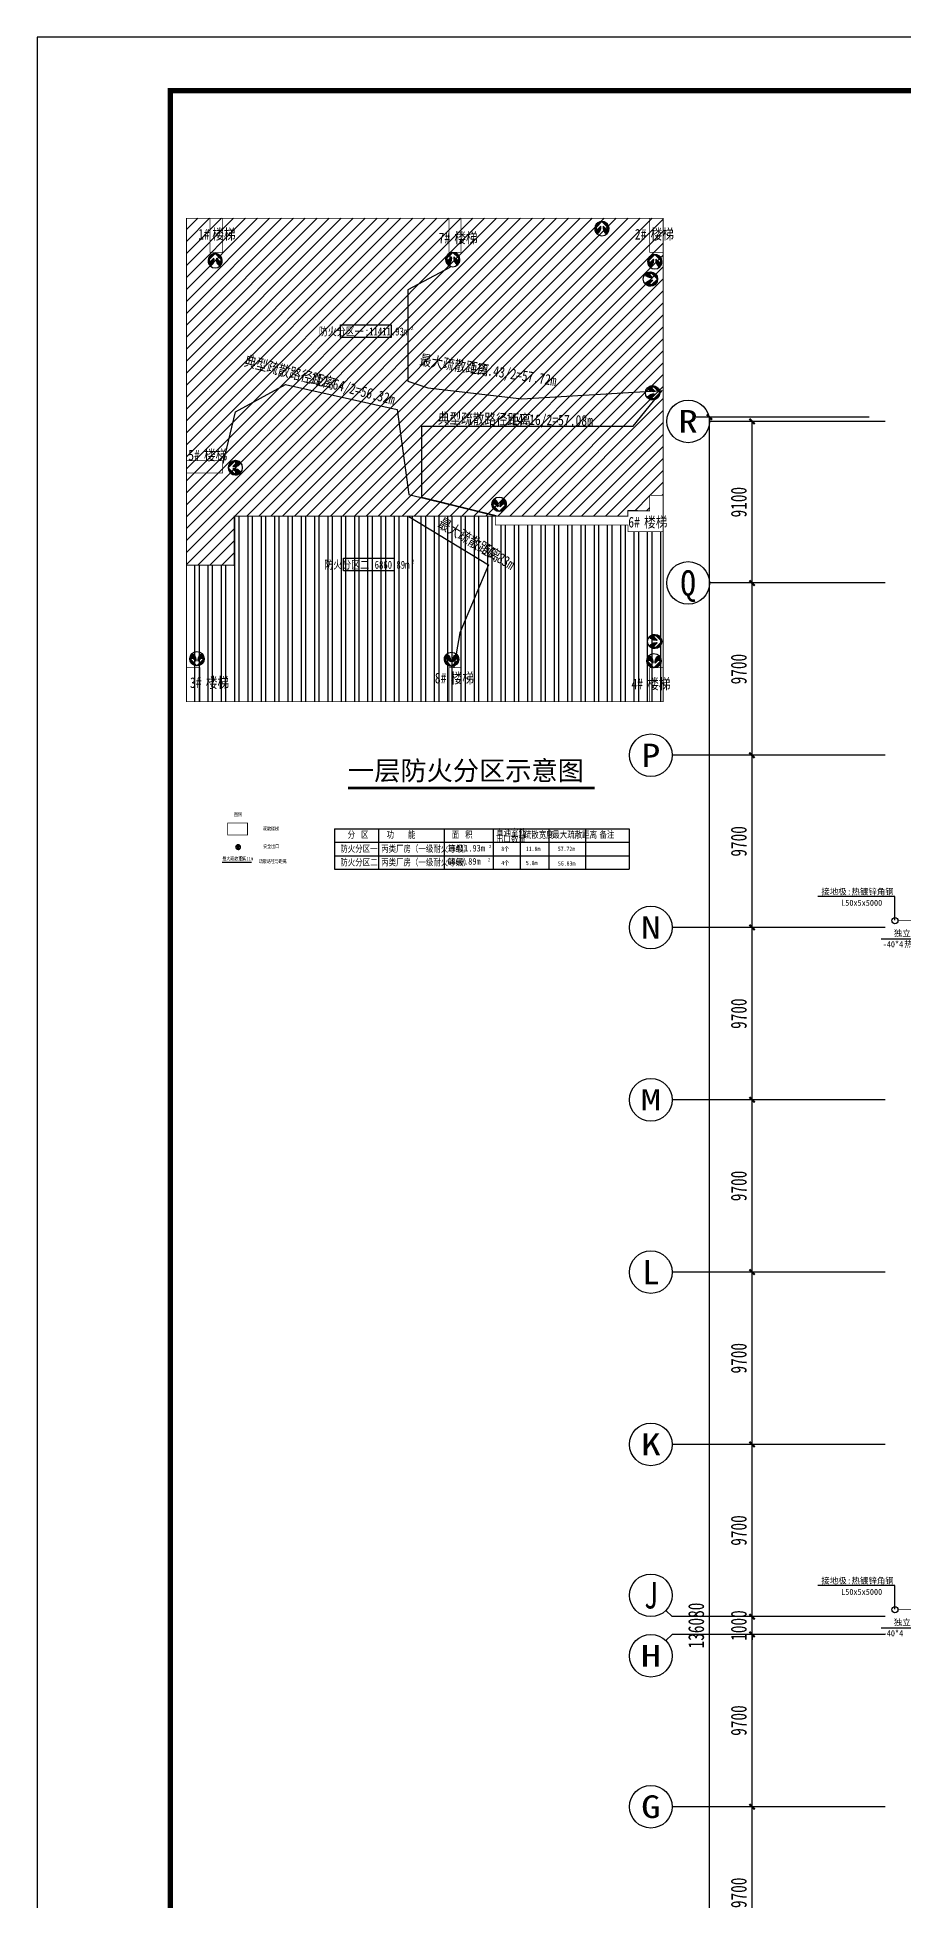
# Model space of a CAD drawing. Header units: millimetres. Extents: x -633009578 to 5705885, y -633235091 to 2571734.
# Drawn here: x 2725055 to 2773864, y 2112540 to 2217460 of the extents above; entities that cross this region are included whole.
import ezdxf
from ezdxf.enums import TextEntityAlignment as Align

# ---------------------------------------------------------------- set-up
doc = ezdxf.new("R2010")
doc.units = ezdxf.units.MM
doc.header["$LTSCALE"] = 1000
doc.header["$MEASUREMENT"] = 0
doc.linetypes.add('DASH', pattern=[0.35, 0.25, -0.1])
doc.layers.get('0').update_dxf_attribs({"color": 9})
for name, color, linetype in [('3T_WOOD', 21, 'Continuous'), ('A-AREA(分区)', 251, 'Continuous'), ('A-AREA(房间)', 247, 'Continuous'), ('A-DI-N(图名)', 6, 'Continuous'), ('A-HATH(填充)', 8, 'Continuous'), ('A-OTHER(其它)', 192, 'Continuous'), ('A-TEXT(房间)', 243, 'Continuous'), ('AXIS_TEXT', 7, 'Continuous'), ('C-AXIS(轴号)', 3, 'Continuous'), ('C-TAB(表格)', 7, 'Continuous'), ('PUB_TEXT', 7, 'Continuous'), ('分区', 230, 'Continuous'), ('标注', 4, 'Continuous'), ('电-弱电平面-箭头', 3, 'Continuous'), ('电-强电平面-线缆', 3, 'Continuous'), ('设备-箱柜', 3, 'Continuous'), ('院图签、封面151013$0$PUB_TITLE', 153, 'Continuous'), ('院图签、封面151013$0$图签文字', 4, 'Continuous')]:
    doc.layers.add(name, color=color, linetype=linetype)
doc.styles.add('_TCH_AXIS', font='simhei.ttf', dxfattribs={"bigfont": 'GBCBIG'})
doc.styles.add('_TCH_DIM_T3', font='simhei.ttf', dxfattribs={"width": 0.707, "bigfont": 'GBCBIG'})
doc.styles.add('COMPLEX', font='simhei.ttf')
doc.styles.add('ELEC-DIM', font='simhei.ttf')
doc.styles.add('IDQSTYLE', font='simhei.ttf', dxfattribs={"width": 0.707, "bigfont": 'hztxt.shx'})
doc.styles.get("Standard").update_dxf_attribs({"font": 'simhei.ttf', "bigfont": 'hztxt.shx'})
doc.styles.add('TXT', font='simhei.ttf', dxfattribs={"width": 0.8, "bigfont": 'hztxt.shx'})
doc.styles.add('院图签、封面151013$0$-宋体', font='simhei.ttf', dxfattribs={"width": 0.8})
doc.styles.add('黑体', font='simhei.ttf', dxfattribs={"width": 0.8})
doc.dimstyles.new('_TCH_ARCH&&300', dxfattribs={"dimtxt": 892.5, "dimasz": 300, "dimexe": 750, "dimexo": 900, "dimgap": 300, "dimtad": 1, "dimdec": 0, "dimzin": 0, "dimdsep": 46, "dimtxsty": '_TCH_DIM_T3', "dimblk": 'ARCHTICK', "dimcen": 0.09, "dimclrt": 7, "dimazin": 2, "dimtfac": 1, "dimtdec": 0, "dimtix": 1, "dimtmove": 2, "dimatfit": 3, "dimfxl": 1, "dimtolj": 1, "dimtzin": 0, "dimarcsym": 0})

# ---------------------------------------------------------------- blocks, each defined once
blk = doc.blocks.new('建筑图框_A1')
at = {"layer": '院图签、封面151013$0$PUB_TITLE'}
blk.add_lwpolyline([(0, 0), (84100, 0), (84100, 59400), (0, 59400)], close=True, dxfattribs=at)
at = {"layer": '院图签、封面151013$0$PUB_TITLE', "const_width": 100}
blk.add_lwpolyline([(2500, 1000), (83100, 1000), (83100, 58400), (2500, 58400)], close=True, dxfattribs=at)
at = {"layer": '院图签、封面151013$0$图签文字', "color": 6, "style": '院图签、封面151013$0$-宋体'}
for tag, height, width, p in [('工程主持人', 400, 0.7999999999883585, (79990.91196859907, 29505.93707200652)), ('审定', 400, 0.7999999999883585, (79990.91196859907, 28705.93707200605)), ('审核', 400, 0.7999999999883585, (79990.91196859907, 27905.93707200559)), ('专业负责人', 400, 0.7999999999883585, (79990.91196859907, 27105.93707200512)), ('校对', 400, 0.7999999999883585, (79990.91196859907, 26305.93707200466)), ('设计', 400, 0.7999999999883585, (79990.91196859907, 25505.93707200419)), ('方案设计人', 400, 0.7999999999883585, (79990.91196859907, 24706.79438478127)), ('工程编号', 300, 0.7000000000116415, (81000.00416498398, 8700.424278954277)), ('版次', 300, 0.7000000000116415, (78738.08139540046, 3005.726258059498)), ('日期', 300, 0.7000000000116415, (82038.0813954557, 3000.226258123759)), ('图号', 200, 0.7000000000116415, (82538.08139542397, 2400.075247410685)), ('比例', 300, 0.7000000000116415, (78738.08139537089, 2200.188802679535)), ('图号_X施', 300, 0.7000000000116415, (81538.08139540977, 2200.188802651362)), ('图号_总数', 200, 0.7000000000116415, (82538.08139541186, 2000.075247410219))]:
    blk.add_attdef(tag, text='', height=height, dxfattribs=dict(at, width=width)).set_placement(p, align=Align.MIDDLE_CENTER)
at = {"layer": '院图签、封面151013$0$图签文字', "color": 6, "style": '院图签、封面151013$0$-宋体', "width": 0.7}
for tag, p in [('建设单位_001', (80935.88661794258, 7446.21079580821)), ('工程名称_001', (80933.52706738078, 6045.368099178996)), ('图名_001', (79742.88288308708, 4059.656552180292))]:
    blk.add_attdef(tag, p, '', height=300, dxfattribs=at)
blk = doc.blocks.new('ggdfgd')
at = {"layer": '分区'}
h = blk.add_hatch(color=256, dxfattribs=at)
edge = h.paths.add_edge_path()
edge.add_line((33.42161406727973, -1342.641215606694), (-502.0778891769587, -833.1540068831091))
edge.add_ellipse((-424.9313361112727, -752.068739949711), major_axis=(111.8868166521416, 2.785109573527767), ratio=0.9999995679283145, start_angle=44.99995804326642, end_angle=225.000003320747, ccw=False)
edge.add_line((-347.7847189686727, -670.9835339806887), (-89.12781353772152, -917.0759840516112))
edge.add_ellipse((-848.4327538338257, -827.4549616821023), major_axis=(764.3388920691665, 19.02597968714203), ratio=0.9999995826583313, start_angle=-8.157416234186226, end_angle=24.12322190865787)
edge.add_ellipse((-848.4328514694353, -827.4549924137973), major_axis=(764.3389967158041, 19.02584821311577), ratio=0.9999995826579647, start_angle=24.12323087539259, end_angle=56.40386474260536)
edge.add_ellipse((16.71092750964453, -671.3206042531674), major_axis=(671.3208912339912, 16.71070518071409), ratio=0.9999995826579541, start_angle=131.5827235885965, end_angle=269.9999990057833)
h = blk.add_hatch(color=256, dxfattribs=at)
edge = h.paths.add_edge_path()
edge.add_line((33.42161406727973, -1342.641215606694), (542.9090512107941, -807.1419296868698))
edge.add_ellipse((461.823752791679, -729.995409714451), major_axis=(111.8868484917712, 2.785144144515262), ratio=0.9999989837684868, start_angle=-45.00003207281153, end_angle=135.0000132047005)
edge.add_line((380.7383934081299, -652.8489538189751), (134.6458330058959, -911.5057542779978))
edge.add_ellipse((888.5514135407866, -784.2175158307509), major_axis=(764.3388891474847, 19.02609706254118), ratio=0.9999995826579187, start_angle=155.8767896473703, end_angle=188.1574277902243, ccw=False)
edge.add_ellipse((888.5515125844395, -784.2175416666578), major_axis=(764.3389801267473, 19.02651464758378), ratio=0.9999995826579989, start_angle=123.5961257442772, end_angle=155.8767596114903, ccw=False)
edge.add_ellipse((16.71093831962207, -671.3206039840734), major_axis=(671.3208909680704, 16.71071586523381), ratio=0.9999995826579063, start_angle=269.9999971712751, end_angle=408.4172725884514, ccw=False)
for p, q in [((33.42161406727973, -1342.641215606694), (-502.0778891769587, -833.1540068831091)), ((-347.7847189686727, -670.9835339806887), (-89.12781353772152, -917.0759840516112)), ((33.42161406727973, -1342.641215606694), (542.9090512107941, -807.1419296868698)), ((33.42161406727973, -1342.641215606694), (33.42161406727973, -1342.641215606694)), ((33.42161406727973, -1342.641215606694), (33.42161406727973, -1342.641215606694)), ((380.7383934081299, -652.8489538189751), (134.6458330058958, -911.5057542779978))]:
    blk.add_line(p, q, dxfattribs=at)
blk.add_ellipse((16.71093292837031, -671.3206046696723), major_axis=(671.3208910241601, 16.71094005648423), ratio=0.9999995734461794, start_param=-1.570785924926497, end_param=4.712399382253089, dxfattribs=at)
at = {"layer": '分区', "extrusion": (0, 0, -1)}
for centre, major_axis, ratio, start_param, end_param in [((16.71092750964453, -671.3206042531674), (671.3208912329908, 16.7107052209004), 0.9999995826579541, 1.570796344207114, 3.986633541876832), ((-424.9313361112727, -752.068739949711), (111.8868166521416, 2.785109573527767), 0.9999995679283145, 2.356194432234376, 5.497787876065284), ((-848.4327538338257, -827.4549616821023), (764.338892065417, 19.0259798379542), 0.9999995826583302, -0.4210296482980007, 0.1423737719394969), ((16.71093831962207, -671.3206039840734), (671.3208909680747, 16.71071586523389), 0.9999995826579063, -0.8450408215040746, 1.57079637616546), ((461.823752791679, -729.995409714451), (111.886848494312, 2.785144141771557), 0.999998983724318, 3.926990586518754, 7.068584030350209)]:
    blk.add_ellipse(centre, major_axis=major_axis, ratio=ratio, start_param=start_param, end_param=end_param, dxfattribs=at)
at = {"layer": '分区', "extrusion": (0, 0, -0.9999999999999999)}
for centre, major_axis, ratio, start_param, end_param in [((-848.4328514694353, -827.4549924137973), (764.3389967123031, 19.02584835392029), 0.9999995826579647, -0.9844331504237904, -0.4210298048101375), ((888.5514135407866, -784.2175158307509), (764.3388891474827, 19.02609706254113), 0.9999995826579186, 2.999218680156694, 3.562622100394364), ((888.5515125844395, -784.2175416666578), (764.3389801267261, 19.02651464758323), 0.9999995826579989, 3.562622624619363, 4.126025970233022)]:
    blk.add_ellipse(centre, major_axis=major_axis, ratio=ratio, start_param=start_param, end_param=end_param, dxfattribs=at)
blk = doc.blocks.new('厂房九一层防火分区示意')
at = {"layer": 'A-HATH(填充)'}
h = blk.add_hatch(dxfattribs=at)
h.set_pattern_fill('ANSI31', color=256, scale=1500)
h.set_pattern_definition([(45, (-2537822.560577173, -1518110.335991255), (-1683.798022700466, 1683.798022700466), [])])
h.paths.add_polyline_path([(134279.9999999907, -77984.99999999884), (130469.9999996508, -77984.99999999884), (130469.9999996508, -82340.00000006263), (124340, -82340.00000006263), (124340, -83839.99999999907), (13434.99999972386, -83839.99999999464), (13434.99999972386, -97639.9999999993), (0, -97639.99999999907), (0, 0), (134280, 0)])
h = blk.add_hatch(dxfattribs=at)
h.set_pattern_fill('金属', color=256, scale=1500, angle=45)
h.set_pattern_definition([(90, (-2537822.560577173, -1518110.335991255), (-3750, 4.547473508864641e-13), []), (90, (-2536572.56057927, -1516860.335993353), (-3750, 4.547473508864641e-13), [])])
h.paths.add_polyline_path([(134280, -88194.99999996088), (124339.9999999988, -88194.99999996065), (124339.9999999988, -86339.9999999993), (87039.9999999986, -86339.9999999993), (87039.99999999884, -83839.99999999744), (13434.99999972386, -83839.99999999464), (13434.99999972386, -97639.9999999993), (0, -97639.99999999907), (0, -136080.0000000002), (134280, -136080.0000000002)])
for points in [[(74170.00000020582, -9714.999999920605), (74169.99999939464, -13860.00000006775), (62382.70507078385, -20127.03495864617), (62382.70507078385, -45835.91602027253), (67990, -47765.00000000093), (94459.54918223154, -50862.01183597092), (134040, -48515.00000000093)], [(10314.99999999069, -68989.97022231598), (13817.29591029789, -54455.26183593925), (27920.91286363173, -46775.6660202404), (59315.10507078376, -53795.01183593599), (62627.7136947806, -77795.45599229587), (87160.00000002235, -83720.0000000461)], [(87260.00000023283, -83720.0000000461), (66290, -78615.00000000093), (66290, -58557.29555959557), (125845.64204669, -58557.29555962351), (134040, -48515.00000000093)], [(62629.9999999688, -83959.99999999627), (85064.99999972107, -97519.99999999371), (76964.9999999972, -116664.9999999988), (75365.00000022957, -126364.9999999956)]]:
    blk.add_lwpolyline(points)
at = {"layer": 'A-AREA(分区)', "color": 6, "const_width": 250}
blk.add_lwpolyline([(134279.9999999907, -77984.99999999884), (130469.9999996508, -77984.99999999884), (130469.9999996508, -82340.00000006263), (124340, -82340.00000006263), (124340, -83839.99999999907), (13434.99999972386, -83839.99999999464), (13434.99999972386, -97639.9999999993), (0, -97639.99999999907), (0, 0), (134280, 0), (134280, -77984.99999999884)], dxfattribs=at)
at = {"layer": 'A-AREA(分区)', "color": 4, "const_width": 250}
blk.add_lwpolyline([(134280, -77984.99999999884), (134280, -136080.0000000002), (0, -136080.0000000002), (0, -97639.99999999907), (13434.99999972386, -97639.9999999993), (13434.99999972386, -83839.99999999464), (124340, -83839.99999999907), (124340, -82340.00000006263), (130469.9999996508, -82340.00000006263), (130469.9999996508, -77984.99999999884), (134279.9999999907, -77984.99999999884)], dxfattribs=at)
at = {"layer": 'A-AREA(房间)'}
for points in [[(43382.08480627369, -29971.81463288376), (57652.70980627369, -29971.81463288376), (57652.70980627369, -33536.18963288376), (43382.08480627369, -33536.18963288376)], [(44283.77889058599, -95645.00565100228), (58554.40389058599, -95645.00565100228), (58554.40389058599, -99209.38065100228), (44283.77889058599, -99209.38065100228)]]:
    blk.add_lwpolyline(points, close=True, dxfattribs=at)
at = {"layer": 'A-OTHER(其它)', "color": 1, "linetype": 'DASH', "const_width": 200}
for points in [[(6670.000000051688, -9594.99999983958), (10194.99999991106, -9594.99999983958), (10194.99999991106, 0), (6670.000000051688, 0)], [(77339.9999999986, 0), (73950.00000005635, 0), (73950.00000005635, -9594.999999942956), (77339.9999999986, -9594.999999942956)], [(130469.9999999986, -9594.999999999767), (134280, -9594.999999999767), (134280, 0), (130469.9999999986, 0)], [(10195.00000005448, -68260.0000000929), (0, -68260.0000000929), (0, -71710.00000025565), (10195.00000005448, -71710.00000025565)], [(134279.9999999981, -77984.9999999986), (130469.9999996494, -77984.9999999986), (130469.9999996498, -82340.00000006217), (124339.9999999986, -82339.99999999907), (124339.9999999832, -83839.99999999488), (87039.9999999986, -83839.99999999488), (87039.9999999986, -86339.9999999993), (124339.9999999986, -86339.9999999993), (124339.9999999986, -88194.99999996065), (134280.0000000079, -88194.99999996065)], [(3809.999999945518, -126484.9999998566), (0, -126484.9999998566), (0, -136080.0000000002), (3809.999999945518, -136080.0000000002)], [(73949.99999996135, -126484.9999999991), (77339.9999999986, -126484.9999999991), (77339.9999999986, -136080.0000000002), (73949.99999996135, -136080.0000000002)], [(130470.0000000037, -126484.9999999907), (134280, -126484.9999999907), (134280, -136080.0000000002), (130470.0000000037, -136080.0000000002)]]:
    blk.add_lwpolyline(points, close=True, dxfattribs=at)
at = {"layer": '标注', "zscale": 3}
for p, xscale, yscale, rotation in [((117028.5190922762, -4925.222130787093), -3.000000000000001, 3.000000000000001, 181.4289268429041), ((8100.35545624909, -13973.34018733981), -3.000000000000001, 3.000000000000001, 181.4289268429041), ((75027.51440767874, -13624.17136624083), -3.000000000000001, 3.000000000000001, 181.4289268429041), ((131921.0798406266, -14247.40613465011), -3.000000000000001, 3.000000000000001, 181.4289268429041), ((128671.1622431725, -17099.99179796223), 3, 3, 88.57107315709594), ((129266.3934862129, -49124.68081966974), 3, 3, 88.57107315709594), ((15833.64976907894, -70215.27758554649), -2.999999999999999, 2.999999999999998, 271.4289268429041), ((88073.96209911164, -78472.89174473472), 3, 3, 358.5710731570959), ((129872.7883834767, -119134.3491269902, -7.999915396794677e-09), 3, 3, 88.57107315709594), ((2981.794312996557, -121968.4549200975), 3, 3, 358.5710731570959), ((74690.89063424175, -122151.2007779486, -7.999915396794677e-09), 3, 3, 358.5710731570959), ((131692.4671046054, -122528.2742846285), 3, 3, 358.5710731570959)]:
    blk.add_blockref('ggdfgd', p, dxfattribs=dict(at, xscale=xscale, yscale=yscale, rotation=rotation))
at = {"layer": 'A-TEXT(房间)', "width": 0.8}
for s, height, style, p in [('1#', 3000, 'TXT', (3289.795163612365, -5972.474215929862)), ('楼梯', 3000, 'TXT', (7289.795163612365, -5972.474215929862)), ('7#', 3000, 'TXT', (71014.52500617546, -7031.515121256467)), ('楼梯', 3000, 'TXT', (75471.66786331832, -7031.515121256467)), ('2#', 3000, 'TXT', (126308.0610923855, -5983.384145867079)), ('楼梯', 3000, 'TXT', (130765.2039495284, -5983.384145867079)), ('防火分区一', 2253.164556962025, '黑体', (37281.11170500787, -32985.56463288376)), (':11411.93m', 2253.164556962025, '黑体', (50243.13702146357, -32985.56463288376)), ('2', 1126.582278481013, '黑体', (63205.16233791926, -31485.56463288376)), ('5#', 3000, 'TXT', (511.1516797192844, -68165.56883764919, 1714.166666666667)), ('楼梯', 3000, 'TXT', (4968.294536862142, -68165.56883764919, 1714.166666666667)), ('楼梯', 3000, 'TXT', (128919.0889529899, -87035.28700197022)), ('6#', 3000, 'TXT', (124461.946095847, -87035.28700197022)), ('防火分区二', 2253.164556962025, '黑体', (38830.90705514295, -98658.75565100228)), (':6860.89m', 2253.164556962025, '黑体', (51792.93237159865, -98658.75565100228)), ('2', 1126.582278481013, '黑体', (63458.75515640878, -97158.75565100228)), ('3#', 3000, 'TXT', (1021.07939862362, -132227.7580270213)), ('楼梯', 3000, 'TXT', (5478.222255766477, -132227.7580270213)), ('8#', 3000, 'TXT', (69981.9451339724, -130925.8405056978)), ('楼梯', 3000, 'TXT', (74439.08799111526, -130925.8405056978)), ('4#', 3000, 'TXT', (125330.2398353549, -132598.0837652469)), ('楼梯', 3000, 'TXT', (129787.3826924978, -132598.0837652469))]:
    blk.add_text(s, height=height, dxfattribs=dict(at, style=style)).set_placement(p)
at = {"layer": 'A-TEXT(房间)', "style": 'TXT', "width": 0.8}
for s, height, rotation, p in [('典型疏散路径距离', 3000, 345.2389351213995, (16068.4172897384, -41422.42804072204)), ('最大疏散距离', 3000, 351.1397274462112, (65553.21051806674, -41221.77665000376)), ('115.43/2=57.72m', 3000, 351.1397274462112, (79781.37388590958, -43439.74129759745)), ('112.64/2=56.32m', 3000, 345.2389351213995, (34634.75493810347, -46314.37104191305)), ('典型疏散路径距离', 2999.999999999999, 359.1666803380191, (70795.26210468703, -57796.67809804311)), ('114.16/2=57.08m', 2999.999999999999, 359.1666803380191, (89993.23142431711, -58075.91635212387)), ('最大疏散距离', 3000, 329.0964398788561, (70595.25248335922, -86650.56413503802, -7.999915396794677e-09)), ('56.83m', 3000, 329.0964398788561, (82950.92760779307, -94046.32590915204, -7.999915396794677e-09))]:
    blk.add_text(s, height=height, rotation=rotation, dxfattribs=at).set_placement(p)
blk = doc.blocks.new('_ArchTick')
at = {"color": 0, "linetype": 'ByBlock', "const_width": 0.4}
blk.add_lwpolyline([(-0.5, -0.5), (0.5, 0.5)], dxfattribs=at)
blk = doc.blocks.new('*D557')
at = {"layer": 'C-AXIS(轴号)', "color": 0, "lineweight": -2, "transparency": 16777216}
for p, q in [((1116040.598288333, 1518097.113137866), (1106290.598288333, 1518097.113137866)), ((1107040.598288333, 1382017.113137866), (1107040.598288333, 1518097.113137866)), ((1116040.598288333, 1382017.113137866), (1106290.598288333, 1382017.113137866))]:
    blk.add_line(p, q, dxfattribs=at)
at = {"layer": 'Defpoints', "color": 0, "transparency": 16777216}
for p in [(1107040.598288333, 1518097.113137866), (1116940.598288333, 1518097.113137866), (1116940.598288333, 1382017.113137866)]:
    blk.add_point(p, dxfattribs=at)
at = {"layer": 'C-AXIS(轴号)', "color": 0, "linetype": 'ByBlock', "lineweight": -2, "transparency": 16777216, "xscale": 300, "yscale": 300, "zscale": 300}
for p, rotation in [((1107040.598288333, 1518097.113137866), 90), ((1107040.598288333, 1382017.113137866), 270)]:
    blk.add_blockref('_ArchTick', p, dxfattribs=dict(at, rotation=rotation))
at = {"layer": 'C-AXIS(轴号)', "color": 7, "transparency": 16777216, "insert": (1106294.348288333, 1450057.113137866), "char_height": 892.5, "attachment_point": 5, "rotation": 90, "style": '_TCH_DIM_T3'}
blk.add_mtext('\\A1;136080', dxfattribs=at)
blk = doc.blocks.new('*D580')
at = {"layer": 'C-AXIS(轴号)', "color": 0, "lineweight": -2, "transparency": 16777216}
for p, q in [((1116040.598288357, 1439857.113137866), (1108690.598288357, 1439857.113137866)), ((1109440.598288357, 1430157.113137866), (1109440.598288357, 1439857.113137866)), ((1116040.598288357, 1430157.113137866), (1108690.598288357, 1430157.113137866))]:
    blk.add_line(p, q, dxfattribs=at)
at = {"layer": 'Defpoints', "color": 0, "transparency": 16777216}
for p in [(1109440.598288357, 1439857.113137866), (1116940.598288357, 1439857.113137866), (1116940.598288357, 1430157.113137866)]:
    blk.add_point(p, dxfattribs=at)
at = {"layer": 'C-AXIS(轴号)', "color": 0, "linetype": 'ByBlock', "lineweight": -2, "transparency": 16777216, "xscale": 300, "yscale": 300, "zscale": 300}
for p, rotation in [((1109440.598288357, 1439857.113137866), 90), ((1109440.598288357, 1430157.113137866), 270)]:
    blk.add_blockref('_ArchTick', p, dxfattribs=dict(at, rotation=rotation))
at = {"layer": 'C-AXIS(轴号)', "color": 7, "transparency": 16777216, "insert": (1108694.348288357, 1435007.113137866), "char_height": 892.5, "attachment_point": 5, "rotation": 90, "style": '_TCH_DIM_T3'}
blk.add_mtext('\\A1;9700', dxfattribs=at)
blk = doc.blocks.new('*D581')
at = {"layer": 'C-AXIS(轴号)', "color": 0, "lineweight": -2, "transparency": 16777216}
for p, q in [((1116040.598288357, 1449557.113137866), (1108690.598288357, 1449557.113137866)), ((1109440.598288357, 1439857.113137866), (1109440.598288357, 1449557.113137866)), ((1116040.598288357, 1439857.113137866), (1108690.598288357, 1439857.113137866))]:
    blk.add_line(p, q, dxfattribs=at)
at = {"layer": 'Defpoints', "color": 0, "transparency": 16777216}
for p in [(1109440.598288357, 1449557.113137866), (1116940.598288357, 1449557.113137866), (1116940.598288357, 1439857.113137866)]:
    blk.add_point(p, dxfattribs=at)
at = {"layer": 'C-AXIS(轴号)', "color": 0, "linetype": 'ByBlock', "lineweight": -2, "transparency": 16777216, "xscale": 300, "yscale": 300, "zscale": 300}
for p, rotation in [((1109440.598288357, 1449557.113137866), 90), ((1109440.598288357, 1439857.113137866), 270)]:
    blk.add_blockref('_ArchTick', p, dxfattribs=dict(at, rotation=rotation))
at = {"layer": 'C-AXIS(轴号)', "color": 7, "transparency": 16777216, "insert": (1108694.348288357, 1444707.113137866), "char_height": 892.5, "attachment_point": 5, "rotation": 90, "style": '_TCH_DIM_T3'}
blk.add_mtext('\\A1;9700', dxfattribs=at)
blk = doc.blocks.new('*D582')
at = {"layer": 'C-AXIS(轴号)', "color": 0, "lineweight": -2, "transparency": 16777216}
for p, q in [((1116040.598288357, 1450557.113137866), (1108690.598288357, 1450557.113137866)), ((1109440.598288357, 1450557.113137866), (1109440.598288357, 1450857.113137866)), ((1109440.598288357, 1449557.113137866), (1109440.598288357, 1450557.113137866)), ((1116040.598288357, 1449557.113137866), (1108690.598288357, 1449557.113137866)), ((1109440.598288357, 1449557.113137866), (1109440.598288357, 1449257.113137866))]:
    blk.add_line(p, q, dxfattribs=at)
at = {"layer": 'Defpoints', "color": 0, "transparency": 16777216}
for p in [(1109440.598288357, 1450557.113137866), (1116940.598288357, 1450557.113137866), (1116940.598288357, 1449557.113137866)]:
    blk.add_point(p, dxfattribs=at)
at = {"layer": 'C-AXIS(轴号)', "color": 0, "linetype": 'ByBlock', "lineweight": -2, "transparency": 16777216, "xscale": 300, "yscale": 300, "zscale": 300}
for p, rotation in [((1109440.598288357, 1450557.113137866), 270), ((1109440.598288357, 1449557.113137866), 90)]:
    blk.add_blockref('_ArchTick', p, dxfattribs=dict(at, rotation=rotation))
at = {"layer": 'C-AXIS(轴号)', "color": 7, "transparency": 16777216, "insert": (1108694.348288357, 1450057.113137866), "char_height": 892.5, "attachment_point": 5, "rotation": 90, "style": '_TCH_DIM_T3'}
blk.add_mtext('\\A1;1000', dxfattribs=at)
blk = doc.blocks.new('*D583')
at = {"layer": 'C-AXIS(轴号)', "color": 0, "lineweight": -2, "transparency": 16777216}
for p, q in [((1116040.598288357, 1460257.113137866), (1108690.598288357, 1460257.113137866)), ((1109440.598288357, 1450557.113137866), (1109440.598288357, 1460257.113137866)), ((1116040.598288357, 1450557.113137866), (1108690.598288357, 1450557.113137866))]:
    blk.add_line(p, q, dxfattribs=at)
at = {"layer": 'Defpoints', "color": 0, "transparency": 16777216}
for p in [(1109440.598288357, 1460257.113137866), (1116940.598288357, 1460257.113137866), (1116940.598288357, 1450557.113137866)]:
    blk.add_point(p, dxfattribs=at)
at = {"layer": 'C-AXIS(轴号)', "color": 0, "linetype": 'ByBlock', "lineweight": -2, "transparency": 16777216, "xscale": 300, "yscale": 300, "zscale": 300}
for p, rotation in [((1109440.598288357, 1460257.113137866), 90), ((1109440.598288357, 1450557.113137866), 270)]:
    blk.add_blockref('_ArchTick', p, dxfattribs=dict(at, rotation=rotation))
at = {"layer": 'C-AXIS(轴号)', "color": 7, "transparency": 16777216, "insert": (1108694.348288357, 1455407.113137866), "char_height": 892.5, "attachment_point": 5, "rotation": 90, "style": '_TCH_DIM_T3'}
blk.add_mtext('\\A1;9700', dxfattribs=at)
blk = doc.blocks.new('*D584')
at = {"layer": 'C-AXIS(轴号)', "color": 0, "lineweight": -2, "transparency": 16777216}
for p, q in [((1116040.598288357, 1469957.113137866), (1108690.598288357, 1469957.113137866)), ((1109440.598288357, 1460257.113137866), (1109440.598288357, 1469957.113137866)), ((1116040.598288357, 1460257.113137866), (1108690.598288357, 1460257.113137866))]:
    blk.add_line(p, q, dxfattribs=at)
at = {"layer": 'Defpoints', "color": 0, "transparency": 16777216}
for p in [(1109440.598288357, 1469957.113137866), (1116940.598288357, 1469957.113137866), (1116940.598288357, 1460257.113137866)]:
    blk.add_point(p, dxfattribs=at)
at = {"layer": 'C-AXIS(轴号)', "color": 0, "linetype": 'ByBlock', "lineweight": -2, "transparency": 16777216, "xscale": 300, "yscale": 300, "zscale": 300}
for p, rotation in [((1109440.598288357, 1469957.113137866), 90), ((1109440.598288357, 1460257.113137866), 270)]:
    blk.add_blockref('_ArchTick', p, dxfattribs=dict(at, rotation=rotation))
at = {"layer": 'C-AXIS(轴号)', "color": 7, "transparency": 16777216, "insert": (1108694.348288357, 1465107.113137866), "char_height": 892.5, "attachment_point": 5, "rotation": 90, "style": '_TCH_DIM_T3'}
blk.add_mtext('\\A1;9700', dxfattribs=at)
blk = doc.blocks.new('*D585')
at = {"layer": 'C-AXIS(轴号)', "color": 0, "lineweight": -2, "transparency": 16777216}
for p, q in [((1116040.598288357, 1479657.113137866), (1108690.598288357, 1479657.113137866)), ((1109440.598288357, 1469957.113137866), (1109440.598288357, 1479657.113137866)), ((1116040.598288357, 1469957.113137866), (1108690.598288357, 1469957.113137866))]:
    blk.add_line(p, q, dxfattribs=at)
at = {"layer": 'Defpoints', "color": 0, "transparency": 16777216}
for p in [(1109440.598288357, 1479657.113137866), (1116940.598288357, 1479657.113137866), (1116940.598288357, 1469957.113137866)]:
    blk.add_point(p, dxfattribs=at)
at = {"layer": 'C-AXIS(轴号)', "color": 0, "linetype": 'ByBlock', "lineweight": -2, "transparency": 16777216, "xscale": 300, "yscale": 300, "zscale": 300}
for p, rotation in [((1109440.598288357, 1479657.113137866), 90), ((1109440.598288357, 1469957.113137866), 270)]:
    blk.add_blockref('_ArchTick', p, dxfattribs=dict(at, rotation=rotation))
at = {"layer": 'C-AXIS(轴号)', "color": 7, "transparency": 16777216, "insert": (1108694.348288357, 1474807.113137866), "char_height": 892.5, "attachment_point": 5, "rotation": 90, "style": '_TCH_DIM_T3'}
blk.add_mtext('\\A1;9700', dxfattribs=at)
blk = doc.blocks.new('*D586')
at = {"layer": 'C-AXIS(轴号)', "color": 0, "lineweight": -2, "transparency": 16777216}
for p, q in [((1116040.598288357, 1489357.113137866), (1108690.598288357, 1489357.113137866)), ((1109440.598288357, 1479657.113137866), (1109440.598288357, 1489357.113137866)), ((1116040.598288357, 1479657.113137866), (1108690.598288357, 1479657.113137866))]:
    blk.add_line(p, q, dxfattribs=at)
at = {"layer": 'Defpoints', "color": 0, "transparency": 16777216}
for p in [(1109440.598288357, 1489357.113137866), (1116940.598288357, 1489357.113137866), (1116940.598288357, 1479657.113137866)]:
    blk.add_point(p, dxfattribs=at)
at = {"layer": 'C-AXIS(轴号)', "color": 0, "linetype": 'ByBlock', "lineweight": -2, "transparency": 16777216, "xscale": 300, "yscale": 300, "zscale": 300}
for p, rotation in [((1109440.598288357, 1489357.113137866), 90), ((1109440.598288357, 1479657.113137866), 270)]:
    blk.add_blockref('_ArchTick', p, dxfattribs=dict(at, rotation=rotation))
at = {"layer": 'C-AXIS(轴号)', "color": 7, "transparency": 16777216, "insert": (1108694.348288357, 1484507.113137866), "char_height": 892.5, "attachment_point": 5, "rotation": 90, "style": '_TCH_DIM_T3'}
blk.add_mtext('\\A1;9700', dxfattribs=at)
blk = doc.blocks.new('*D587')
at = {"layer": 'C-AXIS(轴号)', "color": 0, "lineweight": -2, "transparency": 16777216}
for p, q in [((1116040.598288357, 1499057.113137866), (1108690.598288357, 1499057.113137866)), ((1109440.598288357, 1489357.113137866), (1109440.598288357, 1499057.113137866)), ((1116040.598288357, 1489357.113137866), (1108690.598288357, 1489357.113137866))]:
    blk.add_line(p, q, dxfattribs=at)
at = {"layer": 'Defpoints', "color": 0, "transparency": 16777216}
for p in [(1109440.598288357, 1499057.113137866), (1116940.598288357, 1499057.113137866), (1116940.598288357, 1489357.113137866)]:
    blk.add_point(p, dxfattribs=at)
at = {"layer": 'C-AXIS(轴号)', "color": 0, "linetype": 'ByBlock', "lineweight": -2, "transparency": 16777216, "xscale": 300, "yscale": 300, "zscale": 300}
for p, rotation in [((1109440.598288357, 1499057.113137866), 90), ((1109440.598288357, 1489357.113137866), 270)]:
    blk.add_blockref('_ArchTick', p, dxfattribs=dict(at, rotation=rotation))
at = {"layer": 'C-AXIS(轴号)', "color": 7, "transparency": 16777216, "insert": (1108694.348288357, 1494207.113137866), "char_height": 892.5, "attachment_point": 5, "rotation": 90, "style": '_TCH_DIM_T3'}
blk.add_mtext('\\A1;9700', dxfattribs=at)
blk = doc.blocks.new('*D588')
at = {"layer": 'C-AXIS(轴号)', "color": 0, "lineweight": -2, "transparency": 16777216}
for p, q in [((1116040.598288357, 1508757.113137866), (1108690.598288357, 1508757.113137866)), ((1109440.598288357, 1499057.113137866), (1109440.598288357, 1508757.113137866)), ((1116040.598288357, 1499057.113137866), (1108690.598288357, 1499057.113137866))]:
    blk.add_line(p, q, dxfattribs=at)
at = {"layer": 'Defpoints', "color": 0, "transparency": 16777216}
for p in [(1109440.598288357, 1508757.113137866), (1116940.598288357, 1508757.113137866), (1116940.598288357, 1499057.113137866)]:
    blk.add_point(p, dxfattribs=at)
at = {"layer": 'C-AXIS(轴号)', "color": 0, "linetype": 'ByBlock', "lineweight": -2, "transparency": 16777216, "xscale": 300, "yscale": 300, "zscale": 300}
for p, rotation in [((1109440.598288357, 1508757.113137866), 90), ((1109440.598288357, 1499057.113137866), 270)]:
    blk.add_blockref('_ArchTick', p, dxfattribs=dict(at, rotation=rotation))
at = {"layer": 'C-AXIS(轴号)', "color": 7, "transparency": 16777216, "insert": (1108694.348288357, 1503907.113137866), "char_height": 892.5, "attachment_point": 5, "rotation": 90, "style": '_TCH_DIM_T3'}
blk.add_mtext('\\A1;9700', dxfattribs=at)
blk = doc.blocks.new('*D589')
at = {"layer": 'C-AXIS(轴号)', "color": 0, "lineweight": -2, "transparency": 16777216}
for p, q in [((1116040.598288357, 1517857.113137866), (1108690.598288357, 1517857.113137866)), ((1109440.598288357, 1508757.113137866), (1109440.598288357, 1517857.113137866)), ((1116040.598288357, 1508757.113137866), (1108690.598288357, 1508757.113137866))]:
    blk.add_line(p, q, dxfattribs=at)
at = {"layer": 'Defpoints', "color": 0, "transparency": 16777216}
for p in [(1109440.598288357, 1517857.113137866), (1116940.598288357, 1517857.113137866), (1116940.598288357, 1508757.113137866)]:
    blk.add_point(p, dxfattribs=at)
at = {"layer": 'C-AXIS(轴号)', "color": 0, "linetype": 'ByBlock', "lineweight": -2, "transparency": 16777216, "xscale": 300, "yscale": 300, "zscale": 300}
for p, rotation in [((1109440.598288357, 1517857.113137866), 90), ((1109440.598288357, 1508757.113137866), 270)]:
    blk.add_blockref('_ArchTick', p, dxfattribs=dict(at, rotation=rotation))
at = {"layer": 'C-AXIS(轴号)', "color": 7, "transparency": 16777216, "insert": (1108694.348288357, 1513307.113137866), "char_height": 892.5, "attachment_point": 5, "rotation": 90, "style": '_TCH_DIM_T3'}
blk.add_mtext('\\A1;9100', dxfattribs=at)
blk = doc.blocks.new('_AXISO')
blk.add_circle((0, 0), 0.5)
at = {"layer": 'AXIS_TEXT', "style": 'COMPLEX', "width": 1.041666666666667}
blk.add_attdef('A', text='', height=0.56, dxfattribs=at).set_placement((-0.25, -0.28), (0.25, -0.28), align=Align.FIT)
blk = doc.blocks.new('*X134')
at = {"color": 0, "linetype": 'Continuous'}
for p, q in [((192.590110055903, 446.7242872143482), (193.9264208598343, 448.0605980182795)), ((192.6512440212146, 447.2096852483717), (193.4410228258108, 447.9994640529679)), ((192.666080612941, 446.3759937026742), (194.2747143715083, 447.9846274612416)), ((192.8122309321682, 446.0978799531896), (194.552828120993, 447.8384771420143)), ((193.0126674313866, 445.874052383696), (194.7766556904866, 447.6380406427959)), ((193.2651240367983, 445.7022449203958), (194.9484631537868, 447.3855840373842)), ((193.5780466605768, 445.5909034754624), (195.0598045987202, 447.0726614136058)), ((193.9838870800477, 445.5724798262212), (195.0782282479613, 446.6668209941349))]:
    blk.add_line(p, q, dxfattribs=at)
blk = doc.blocks.new('HC001445')
at = {"color": 0, "linetype": 'Continuous'}
for p, q in [((0.1320978050268309, 0.05776119327106244), (3.237590705501646, 3.232738715067399)), ((-5.469508829517324, -5.531426259851287), (-2.364015929042509, -2.356448738054951))]:
    blk.add_line(p, q, dxfattribs=at)
for points in [[(3.237590705501646, 3.232738715067399, 0.8, 0, 0), (5.189490166405335, 5.119309791711203, 0, 0, 0)], [(-2.364015929042509, -2.356448738054951, 0.8, 0, 0), (-0.4121164681388194, -0.4698776614111466, 0, 0, 0)]]:
    blk.add_lwpolyline(points, format="xyseb", dxfattribs=at)
blk.add_circle((0, 0), 0.625, dxfattribs=at)
at = {"color": 0, "linetype": 'Continuous', "xscale": 0.5, "yscale": 0.5, "zscale": 0.5}
blk.add_blockref('*X134', (-96.91845018383214, -223.4069038532592), dxfattribs=at)
at = {"color": 0, "style": 'IDQSTYLE', "width": 0.7}
blk.add_attdef('PSFHATT', (7.189490166405335, -5.531426259851287), '', height=2.5, dxfattribs=at)
blk = doc.blocks.new('G$C37623F6F')
blk.add_circle((-4930.760114464909, -1.859385520219803e-06), 170.0082781659439)
at = {"layer": '电-强电平面-线缆', "color": 1, "linetype": 'Continuous', "const_width": 45}
blk.add_lwpolyline([(5.671754479408264e-07, -1.859385520219803e-06), (-4760.751836298965, -1.859385520219803e-06)], dxfattribs=at)
at = {"layer": '设备-箱柜', "color": 6}
for p, q in [((-4926.884895992, 1362.365782226436), (-9263.246771318838, 1362.365782226436)), ((-4926.884895992, 33.87244933983311), (-4926.884895992, 1362.365782226436)), ((-1445.975624828134, 228.2417586385272), (-1445.975624828134, -1035.377091155853)), ((-1445.975624828134, -1035.377091155853), (-5714.113000529353, -1035.377091155853))]:
    blk.add_line(p, q, dxfattribs=at)
at = {"layer": '电-弱电平面-箭头', "color": 4, "xscale": 105, "yscale": 105, "zscale": 105}
blk.add_blockref('HC001445', (0, 0), dxfattribs=at)
at = {"layer": '设备-箱柜', "color": 6, "style": 'ELEC-DIM'}
for s, p in [('接地极', (-9074.994017291814, 1467.757975870511)), ('L50x5x5000', (-7959.097488969099, 836.8069396349601)), (':', (-7616.766169190407, 1467.757975870511)), ('热镀锌角钢', (-7373.728194506839, 1467.757975870511)), ('独立接地母线：', (-4990.113236273173, -874.6344076063251)), ('-40*4', (-5619.792247477453, -1495.011383514386)), ('热浸镀锌扁钢', (-4404.602374059614, -1495.011383514386))]:
    blk.add_text(s, height=339.8734177215189, dxfattribs=at).set_placement(p)
blk = doc.blocks.new('9-29-1')
blk.add_lwpolyline([(1079596.57181802, 1493037.759249415), (1081239.9651695, 1493037.759249415)])
at = {"layer": 'A-DI-N(图名)', "const_width": 140}
blk.add_lwpolyline([(1086679.435874101, 1497213.936761005), (1100569.562456379, 1497213.936761005)], dxfattribs=at)
at = {"layer": 'A-OTHER(其它)', "color": 1, "linetype": 'DASH', "const_width": 40}
blk.add_lwpolyline([(1079899.353143313, 1495244.289657088), (1081018.631860047, 1495244.289657088), (1081018.631860047, 1494560.725240344), (1079899.353143313, 1494560.725240344)], close=True, dxfattribs=at)
at = {"layer": 'C-AXIS(轴号)'}
for p, q in [((1116940.598288357, 1517857.113137866), (1107040.598288333, 1517857.113137866)), ((1116940.598288357, 1508757.113137866), (1107040.598288333, 1508757.113137866)), ((1116940.598288357, 1499057.113137866), (1104940.598288357, 1499057.113137866)), ((1116940.598288357, 1489357.113137866), (1104940.598288357, 1489357.113137866)), ((1116940.598288357, 1479657.113137866), (1104940.598288357, 1479657.113137866)), ((1116940.598288357, 1469957.113137866), (1104940.598288357, 1469957.113137866)), ((1116940.598288357, 1460257.113137866), (1104940.598288357, 1460257.113137866)), ((1104589.126425781, 1450908.585000442), (1104940.598288357, 1450557.113137866)), ((1116940.598288357, 1450557.113137866), (1104940.598288357, 1450557.113137866)), ((1104589.126425781, 1449205.64127529), (1104940.598288357, 1449557.113137866)), ((1116940.598288357, 1449557.113137866), (1104940.598288357, 1449557.113137866)), ((1116940.598288357, 1439857.113137866), (1104940.598288357, 1439857.113137866))]:
    blk.add_line(p, q, dxfattribs=at)
at = {"layer": 'C-TAB(表格)'}
for p, q in [((1085923.146497475, 1494920.845227875), (1085923.146497477, 1492649.778567546)), ((1085923.146497475, 1494920.845227875), (1102520.645682388, 1494920.845227875)), ((1085923.146497475, 1494156.871842144), (1102520.645682388, 1494156.871842144)), ((1088397.347934708, 1494920.845227875), (1088397.347934708, 1492649.778567546)), ((1092098.737241406, 1494920.845227875), (1092098.737241406, 1492649.778567546)), ((1094848.142459864, 1494920.845227875), (1094848.142459864, 1492649.778567546)), ((1096381.070523451, 1494920.845227875), (1096381.070523452, 1492649.778567546)), ((1097991.01966595, 1494920.845227875), (1097991.01966595, 1492649.778567546)), ((1100063.932439127, 1494920.845227875), (1100063.932439128, 1492649.778567546)), ((1102520.645682388, 1494920.845227875), (1102520.645682388, 1492649.778567546)), ((1085923.146497475, 1493392.89845641), (1102520.645682388, 1493392.89845641)), ((1085923.146497475, 1492649.778567546), (1102520.645682388, 1492649.778567546))]:
    blk.add_line(p, q, dxfattribs=at)
at = {"xscale": 0.2, "yscale": 0.2, "zscale": 0.2}
blk.add_blockref('厂房九一层防火分区示意', (1077577.612018244, 1529289.283265174), dxfattribs=at)
at = {"layer": 'C-AXIS(轴号)'}
ref = blk.add_blockref('_AXISO', (1105840.598288333, 1517857.113137866), dxfattribs=dict(at, xscale=2400, yscale=2400, zscale=2400))
ref.add_attrib('A', 'R', dxfattribs={"layer": 'AXIS_TEXT', "height": 1275.551091973698, "style": '_TCH_AXIS'}).set_placement((1105293.93353463, 1517219.337591879), (1106387.263042036, 1517219.337591879), align=Align.FIT)
ref = blk.add_blockref('_AXISO', (1105840.598288333, 1508757.113137866), dxfattribs=dict(at, xscale=2400, yscale=2400, zscale=2400))
ref.add_attrib('A', 'Q', dxfattribs={"layer": 'AXIS_TEXT', "height": 1430.785972063634, "style": '_TCH_AXIS', "width": 0.8076923076919954}).set_placement((1105400.356450775, 1508041.720151834), (1106280.84012589, 1508041.720151834), align=Align.FIT)
ref = blk.add_blockref('_AXISO', (1103740.598288357, 1499057.113137866), dxfattribs=dict(at, xscale=2400, yscale=2400, zscale=2400))
ref.add_attrib('A', 'P', dxfattribs={"layer": 'AXIS_TEXT', "height": 1305.771382788576, "style": '_TCH_AXIS'}).set_placement((1103212.071776276, 1498404.227446472), (1104269.124800438, 1498404.227446472), align=Align.FIT)
ref = blk.add_blockref('_AXISO', (1103740.598288357, 1489357.113137866), dxfattribs=dict(at, xscale=2400, yscale=2400, zscale=2400))
ref.add_attrib('A', 'N', dxfattribs={"layer": 'AXIS_TEXT', "height": 1245.780108927936, "style": '_TCH_AXIS'}).set_placement((1103177.031096223, 1488734.223083402), (1104304.165480491, 1488734.223083402), align=Align.FIT)
ref = blk.add_blockref('_AXISO', (1103740.598288357, 1479657.113137866), dxfattribs=dict(at, xscale=2400, yscale=2400, zscale=2400))
ref.add_attrib('A', 'M', dxfattribs={"layer": 'AXIS_TEXT', "height": 1187.9393923934, "style": '_TCH_AXIS'}).set_placement((1103146.62859216, 1479063.143441669), (1104334.567984554, 1479063.143441669), align=Align.FIT)
ref = blk.add_blockref('_AXISO', (1103740.598288357, 1469957.113137866), dxfattribs=dict(at, xscale=2400, yscale=2400, zscale=2400))
ref.add_attrib('A', 'L', dxfattribs={"layer": 'AXIS_TEXT', "height": 1367.072231627315, "style": '_TCH_AXIS'}).set_placement((1103252.358205633, 1469273.577022052), (1104228.838371081, 1469273.577022052), align=Align.FIT)
ref = blk.add_blockref('_AXISO', (1103740.598288357, 1460257.113137866), dxfattribs=dict(at, xscale=2400, yscale=2400, zscale=2400))
ref.add_attrib('A', 'K', dxfattribs={"layer": 'AXIS_TEXT', "height": 1245.780108927936, "style": '_TCH_AXIS'}).set_placement((1103177.031096223, 1459634.223083402), (1104304.165480491, 1459634.223083402), align=Align.FIT)
ref = blk.add_blockref('_AXISO', (1103740.598288357, 1451757.113137866), dxfattribs=dict(at, xscale=2400, yscale=2400, zscale=2400))
ref.add_attrib('A', 'J', dxfattribs={"layer": 'AXIS_TEXT', "height": 1488.196979270661, "style": '_TCH_AXIS'}).set_placement((1103350.832412833, 1451013.014648231), (1104130.36416388, 1451013.014648231), align=Align.FIT)
ref = blk.add_blockref('_AXISO', (1103740.598288357, 1448357.113137866), dxfattribs=dict(at, xscale=2400, yscale=2400, zscale=2400))
ref.add_attrib('A', 'H', dxfattribs={"layer": 'AXIS_TEXT', "height": 1216.551724137931, "style": '_TCH_AXIS'}).set_placement((1103161.287943529, 1447748.837275797), (1104319.908633184, 1447748.837275797), align=Align.FIT)
ref = blk.add_blockref('_AXISO', (1103740.598288357, 1439857.113137866), dxfattribs=dict(at, xscale=2400, yscale=2400, zscale=2400))
ref.add_attrib('A', 'G', dxfattribs={"layer": 'AXIS_TEXT', "height": 1275.551091973698, "style": '_TCH_AXIS'}).set_placement((1103193.933534654, 1439219.337591879), (1104287.26304206, 1439219.337591879), align=Align.FIT)
at = {"layer": '标注', "xscale": -0.2, "yscale": 0.2, "zscale": 0.2, "rotation": 271.4289268429041}
blk.add_blockref('ggdfgd', (1080627.01841758, 1493887.690738585), dxfattribs=at)
at = {"layer": 'A-TEXT(房间)', "style": 'TXT', "width": 0.8}
for s, height, p in [('图例', 200, (1080261.558093256, 1495628.829581882)), ('疏散楼梯', 200, (1081895.632335577, 1494825.481403921)), ('分', 375, (1086657.276644847, 1494400.952494403)), ('区', 375, (1087410.819951933, 1494400.952494403)), ('功', 375, (1088850.38813789, 1494400.952494403)), ('能', 375, (1090057.474752064, 1494400.952494403)), ('面', 375, (1092525.649266439, 1494400.952494403)), ('积', 375, (1093279.192573525, 1494400.952494403)), ('直通室外', 375, (1095024.720856356, 1494526.425113504)), ('出口数量', 375, (1095022.013567163, 1494152.912832667)), ('疏散宽度', 375, (1096581.75608147, 1494400.952494403)), ('最大疏散距离', 375, (1098188.41758822, 1494400.952494403)), ('备注', 375, (1100847.710170463, 1494400.952494403)), ('最大疏散距离', 199.9999999999999, (1079599.198521934, 1493136.512471876)), ('25.11m', 199.9999999999999, (1080559.198521934, 1493136.512471876)), ('疏散路径与距离', 200, (1081659.411863136, 1492988.232211378)), ('安全出口', 200, (1081902.561469435, 1493826.752126209)), ('防火分区一', 375, (1086246.692672881, 1493610.050610804)), ('防火分区二', 375, (1086246.692672881, 1492846.077225071)), ('丙类厂房（一级耐火等级）', 375, (1088547.516048134, 1493610.050610804)), ('丙类厂房（一级耐火等级）', 375, (1088547.516048134, 1492846.077225071)), ('6860.89m', 375, (1092276.546733952, 1492896.353572685)), ('11411.93m', 375, (1092282.873892125, 1493639.473461549)), ('2', 187.5, (1094562.261019666, 1493083.853572685)), ('2', 187.5, (1094625.731034982, 1493826.973461549)), ('4个', 250, (1095315.174841842, 1492869.624793332)), ('8个', 250, (1095315.174841842, 1493663.630180976)), ('5.8m', 250, (1096700.030539802, 1492869.624793332)), ('11.8m', 250, (1096700.030539802, 1493663.630180976)), ('57.72m', 250, (1098498.05009655, 1493663.630180976)), ('56.83m', 250, (1098506.45009655, 1492844.76029211))]:
    blk.add_text(s, height=height, dxfattribs=at).set_placement(p)
at = {"layer": 'PUB_TEXT'}
blk.add_text('一层防火分区示意图', height=1082.489451476793, dxfattribs=at).set_placement((1086679.435874101, 1497653.430431891, 7.999915396794677e-09))
at = {"layer": 'C-AXIS(轴号)'}
for p1, p2, distance, picture, middle in [((1116940.598288333, 1382017.113137866), (1116940.598288333, 1518097.113137866), 9900, '*D557', (1106294.348288333, 1450057.113137866)), ((1116940.598288357, 1508757.113137866), (1116940.598288357, 1517857.113137866), 7500, '*D589', (1108694.348288357, 1513307.113137866)), ((1116940.598288357, 1499057.113137866), (1116940.598288357, 1508757.113137866), 7500, '*D588', (1108694.348288357, 1503907.113137866)), ((1116940.598288357, 1489357.113137866), (1116940.598288357, 1499057.113137866), 7500, '*D587', (1108694.348288357, 1494207.113137866)), ((1116940.598288357, 1479657.113137866), (1116940.598288357, 1489357.113137866), 7500, '*D586', (1108694.348288357, 1484507.113137866)), ((1116940.598288357, 1469957.113137866), (1116940.598288357, 1479657.113137866), 7500, '*D585', (1108694.348288357, 1474807.113137866)), ((1116940.598288357, 1460257.113137866), (1116940.598288357, 1469957.113137866), 7500, '*D584', (1108694.348288357, 1465107.113137866)), ((1116940.598288357, 1450557.113137866), (1116940.598288357, 1460257.113137866), 7500, '*D583', (1108694.348288357, 1455407.113137866)), ((1116940.598288357, 1449557.113137866), (1116940.598288357, 1450557.113137866), 7500, '*D582', (1108694.348288357, 1450057.113137866)), ((1116940.598288357, 1439857.113137866), (1116940.598288357, 1449557.113137866), 7500, '*D581', (1108694.348288357, 1444707.113137866)), ((1116940.598288357, 1430157.113137866), (1116940.598288357, 1439857.113137866), 7500, '*D580', (1108694.348288357, 1435007.113137866))]:
    dim = blk.add_aligned_dim(p1=p1, p2=p2, distance=distance, dimstyle='_TCH_ARCH&&300', dxfattribs=at)
    dim.commit()
    dim.dimension.update_dxf_attribs({"geometry": picture, "text_midpoint": middle})

msp = doc.modelspace()

# ---------------------------------------------------------------- linework, layer by layer
msp.add_circle((2773366.442982876, 2128922.905258721), 170.0082781659439)
at = {"layer": '电-强电平面-线缆', "color": 1, "linetype": 'Continuous', "const_width": 45}
msp.add_lwpolyline([(2787473.166770298, 2128922.905258721), (2773536.451261042, 2128922.905258721)], dxfattribs=at)
at = {"layer": '设备-箱柜', "color": 6}
for p, q in [((2773370.318201349, 2130285.271042807), (2769033.956326022, 2130285.271042807)), ((2773370.318201349, 2128956.77770992), (2773370.318201349, 2130285.271042807)), ((2776851.227472513, 2127887.528169425), (2772583.090096812, 2127887.528169425))]:
    msp.add_line(p, q, dxfattribs=at)

# ---------------------------------------------------------------- block references
msp.add_blockref('G$C37623F6F', (2778297.203097341, 2167720.431300044))
at = {"layer": '3T_WOOD'}
msp.add_blockref('9-29-1', (1655879.395743424, 677977.51603476), dxfattribs=at)
at = {"layer": '设备-箱柜', "xscale": 3, "yscale": 3}
msp.add_blockref('建筑图框_A1', (2725055.437121258, 2039260.231913973, 4.000000000000001e-08), dxfattribs=at)

# ---------------------------------------------------------------- texts
at = {"layer": '设备-箱柜', "color": 6, "style": 'ELEC-DIM'}
for s, p in [('接地极', (2769222.209080049, 2130390.663236451)), ('L50x5x5000', (2770338.105608372, 2129759.712200216)), (':', (2770680.436928151, 2130390.663236451)), ('热镀锌角钢', (2770923.474902834, 2130390.663236451)), ('-40*4', (2772677.410849864, 2127427.893877066)), ('独立接地母线：', (2773307.089861068, 2128048.270852974))]:
    msp.add_text(s, height=339.8734177215189, dxfattribs=at).set_placement(p)

doc.saveas('drawing.dxf')
